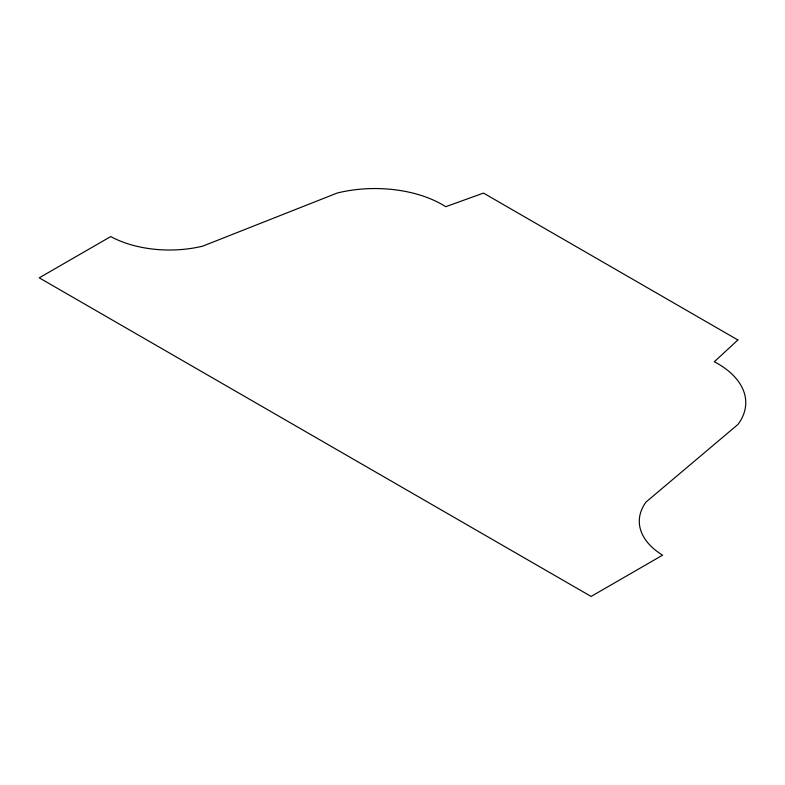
<?xml version="1.0" encoding="UTF-8"?>
<svg xmlns="http://www.w3.org/2000/svg" width="785" height="785" viewBox="0 0 785 785"><rect width="100%" height="100%" fill="white"/><g stroke="black" fill="none" stroke-linecap="round" stroke-linejoin="round"><path stroke-width="1.18" d="M737.89 339.974L714.321 361.757A95.436 55.097 0 0 1 737.969 424.43L646.026 502.047A85.663 49.455 0 0 0 662.599 555.172L591.105 596.443L39.25 277.831L110.734 236.56A85.663 49.455 0 0 0 202.765 246.127L337.197 193.041A95.436 55.097 0 0 1 445.743 206.7L483.481 193.09L737.89 339.974"/></g></svg>
